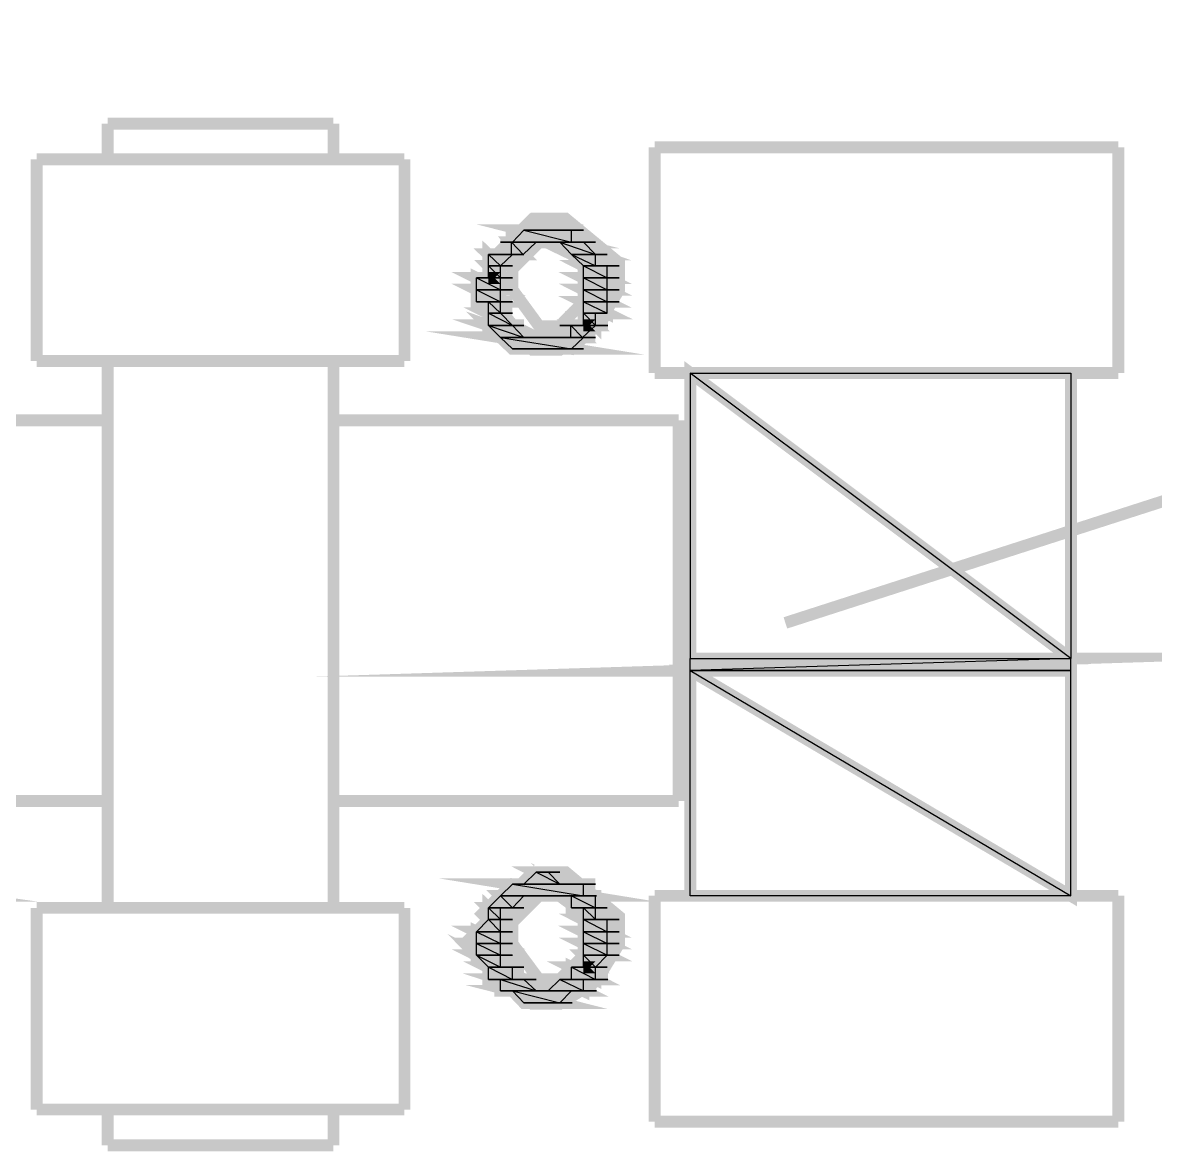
# Model space of a CAD drawing. Header units: metres. Extents: x -593 to 248, y 430 to 1024.
# Drawn here: x -9.492 to -5.454, y 678.644 to 682.669 of the extents above; entities that cross this region are included whole.
import ezdxf

# ---------------------------------------------------------------- set-up
doc = ezdxf.new("R2010")
doc.units = ezdxf.units.M
doc.header["$MEASUREMENT"] = 0
doc.layers.add('C00-00-00-BLACK', color=7, linetype='Continuous')
doc.layers.add('CFF-00-00', color=1, linetype='Continuous')

msp = doc.modelspace()

# ---------------------------------------------------------------- linework, layer by layer
at = {"layer": 'C00-00-00-BLACK', "const_width": 0.0423}
for points in [[(-8.3843, 682.3084), (-9.189, 682.3084)], [(-9.189, 682.3084), (-9.189, 682.1814)], [(-8.3843, 682.1814), (-8.3843, 682.3084)], [(-5.586, 682.2244), (-7.239, 682.2244)], [(-7.239, 682.2244), (-7.239, 681.4194)], [(-5.586, 681.4194), (-5.586, 682.2244)], [(-8.131, 682.1814), (-9.4426, 682.1814)], [(-9.4426, 682.1814), (-9.4426, 681.4624)], [(-8.131, 681.4624), (-8.131, 682.1814)], [(-9.4426, 681.4624), (-8.131, 681.4624)], [(-9.189, 681.4624), (-9.189, 679.5124)], [(-8.3843, 679.5124), (-8.3843, 681.4624)], [(-7.239, 681.4194), (-5.586, 681.4194)], [(-7.112, 679.5554), (-7.112, 681.4194)], [(-5.755, 679.5554), (-5.755, 681.4194)], [(-9.189, 681.2504), (-10.5877, 681.2504)], [(-7.154, 681.2504), (-8.3843, 681.2504)], [(-7.154, 679.8934), (-7.154, 681.2504)], [(-10.5877, 679.8934), (-9.189, 679.8934)], [(-8.3843, 679.8934), (-7.154, 679.8934)], [(-5.586, 679.5554), (-7.239, 679.5554)], [(-7.239, 679.5554), (-7.239, 678.7504)], [(-5.586, 678.7504), (-5.586, 679.5554)], [(-8.131, 679.5124), (-9.4426, 679.5124)], [(-9.4426, 679.5124), (-9.4426, 678.7934)], [(-8.131, 678.7934), (-8.131, 679.5124)], [(-9.4426, 678.7934), (-8.131, 678.7934)], [(-9.189, 678.6654), (-9.189, 678.7934)], [(-9.189, 678.7934), (-8.3843, 678.7934)], [(-8.3843, 678.7934), (-8.3843, 678.6654)], [(-7.239, 678.7504), (-5.586, 678.7504)], [(-8.3843, 678.6654), (-9.189, 678.6654)]]:
    msp.add_lwpolyline(points, dxfattribs=at)
for points in [[(-7.366, 681.7584), (-7.366, 681.8124), (-7.556, 681.9694), (-7.619, 681.9694), (-7.673, 681.9694), (-7.832, 681.8124), (-7.832, 681.7584), (-7.832, 681.6954), (-7.673, 681.5024), (-7.619, 681.5024), (-7.577, 681.5024), (-7.446, 681.5834), (-7.366, 681.7164), (-7.366, 681.7584)], [(-7.535, 681.9284), (-7.705, 681.9284), (-7.535, 681.8854), (-7.535, 681.9284)], [(-7.705, 681.9284), (-7.535, 681.8854), (-7.746, 681.8854), (-7.705, 681.9284)], [(-7.749, 681.8854), (-7.708, 681.8424), (-7.749, 681.8424), (-7.749, 681.8854)], [(-7.662, 681.9284), (-7.577, 681.9284), (-7.705, 681.9284), (-7.662, 681.9284)], [(-7.705, 681.9284), (-7.575, 681.9284), (-7.533, 681.9284), (-7.705, 681.9284)], [(-7.575, 681.9284), (-7.533, 681.9284), (-7.705, 681.9284), (-7.575, 681.9284)], [(-7.535, 681.9284), (-7.493, 681.9284), (-7.705, 681.9284), (-7.535, 681.9284)], [(-7.535, 681.9284), (-7.705, 681.9284), (-7.577, 681.9284), (-7.535, 681.9284)], [(-7.662, 681.9284), (-7.619, 681.9284), (-7.577, 681.9284), (-7.662, 681.9284)], [(-7.619, 681.9284), (-7.662, 681.9284), (-7.577, 681.9284), (-7.619, 681.9284)], [(-7.577, 681.8854), (-7.45, 681.8424), (-7.535, 681.8424), (-7.577, 681.8854)], [(-7.832, 681.8424), (-7.789, 681.8014), (-7.832, 681.8014), (-7.832, 681.8424)], [(-7.746, 681.8854), (-7.493, 681.8854), (-7.789, 681.8854), (-7.746, 681.8854)], [(-7.789, 681.8854), (-7.493, 681.8854), (-7.45, 681.8854), (-7.789, 681.8854)], [(-7.493, 681.8854), (-7.45, 681.8854), (-7.789, 681.8854), (-7.493, 681.8854)], [(-7.789, 681.8854), (-7.659, 681.8854), (-7.617, 681.8854), (-7.789, 681.8854)], [(-7.659, 681.8854), (-7.617, 681.8854), (-7.789, 681.8854), (-7.659, 681.8854)], [(-7.789, 681.8854), (-7.659, 681.8854), (-7.617, 681.8854), (-7.789, 681.8854)], [(-7.659, 681.8854), (-7.617, 681.8854), (-7.789, 681.8854), (-7.659, 681.8854)], [(-7.789, 681.8854), (-7.659, 681.8854), (-7.617, 681.8854), (-7.789, 681.8854)], [(-7.659, 681.8854), (-7.617, 681.8854), (-7.789, 681.8854), (-7.659, 681.8854)], [(-7.662, 681.8854), (-7.749, 681.8854), (-7.708, 681.8424), (-7.662, 681.8854)], [(-7.493, 681.8854), (-7.45, 681.8854), (-7.746, 681.8854), (-7.493, 681.8854)], [(-7.493, 681.8854), (-7.746, 681.8854), (-7.535, 681.8854), (-7.493, 681.8854)], [(-7.493, 681.8854), (-7.746, 681.8854), (-7.493, 681.8854)], [(-7.45, 681.7584), (-7.45, 681.7904), (-7.578, 681.8854), (-7.619, 681.8854), (-7.651, 681.8854), (-7.746, 681.7904), (-7.746, 681.7584), (-7.746, 681.7164), (-7.651, 681.5864), (-7.619, 681.5864), (-7.578, 681.5864), (-7.45, 681.7164), (-7.45, 681.7584)], [(-7.493, 681.8854), (-7.577, 681.8854), (-7.45, 681.8424), (-7.493, 681.8854)], [(-7.493, 681.8854), (-7.662, 681.8854), (-7.493, 681.8854)], [(-7.662, 681.8854), (-7.493, 681.8854), (-7.619, 681.8854), (-7.662, 681.8854)], [(-7.535, 681.8424), (-7.45, 681.8014), (-7.493, 681.8014), (-7.535, 681.8424)], [(-7.493, 681.8854), (-7.619, 681.8854), (-7.493, 681.8854)], [(-7.619, 681.8854), (-7.493, 681.8854), (-7.577, 681.8854), (-7.619, 681.8854)], [(-7.746, 681.8424), (-7.832, 681.8424), (-7.789, 681.8014), (-7.746, 681.8424)], [(-7.789, 681.8424), (-7.746, 681.8424), (-7.832, 681.8424), (-7.789, 681.8424)], [(-7.832, 681.8424), (-7.746, 681.8424), (-7.705, 681.8424), (-7.832, 681.8424)], [(-7.746, 681.8424), (-7.705, 681.8424), (-7.832, 681.8424), (-7.746, 681.8424)], [(-7.832, 681.8424), (-7.746, 681.8424), (-7.705, 681.8424), (-7.832, 681.8424)], [(-7.746, 681.8424), (-7.705, 681.8424), (-7.832, 681.8424), (-7.746, 681.8424)], [(-7.832, 681.8014), (-7.789, 681.7584), (-7.832, 681.7584), (-7.832, 681.8014)], [(-7.705, 681.8424), (-7.789, 681.8424), (-7.746, 681.8424), (-7.705, 681.8424)], [(-7.45, 681.8424), (-7.535, 681.8424), (-7.45, 681.8014), (-7.45, 681.8424)], [(-7.535, 681.8424), (-7.45, 681.8424), (-7.409, 681.8424), (-7.535, 681.8424)], [(-7.45, 681.8424), (-7.409, 681.8424), (-7.535, 681.8424), (-7.45, 681.8424)], [(-7.535, 681.8424), (-7.45, 681.8424), (-7.409, 681.8424), (-7.535, 681.8424)], [(-7.45, 681.8424), (-7.409, 681.8424), (-7.535, 681.8424), (-7.45, 681.8424)], [(-7.789, 681.8014), (-7.832, 681.8014), (-7.789, 681.7584), (-7.789, 681.8014)], [(-7.832, 681.8014), (-7.789, 681.8014), (-7.746, 681.8014), (-7.832, 681.8014)], [(-7.789, 681.8014), (-7.746, 681.8014), (-7.832, 681.8014), (-7.789, 681.8014)], [(-7.409, 681.8014), (-7.493, 681.8014), (-7.409, 681.7584), (-7.409, 681.8014)], [(-7.493, 681.8014), (-7.409, 681.7584), (-7.493, 681.7584), (-7.493, 681.8014)], [(-7.493, 681.8014), (-7.45, 681.8014), (-7.409, 681.8014), (-7.493, 681.8014)], [(-7.45, 681.8014), (-7.409, 681.8014), (-7.493, 681.8014), (-7.45, 681.8014)], [(-7.409, 681.8014), (-7.366, 681.8014), (-7.493, 681.8014), (-7.409, 681.8014)], [(-7.409, 681.8014), (-7.493, 681.8014), (-7.45, 681.8014), (-7.409, 681.8014)], [(-7.789, 681.7584), (-7.874, 681.7584), (-7.789, 681.7164), (-7.789, 681.7584)], [(-7.874, 681.7584), (-7.789, 681.7164), (-7.874, 681.7164), (-7.874, 681.7584)], [(-7.832, 681.7584), (-7.789, 681.7584), (-7.874, 681.7584), (-7.832, 681.7584)], [(-7.874, 681.7584), (-7.789, 681.7584), (-7.746, 681.7584), (-7.874, 681.7584)], [(-7.789, 681.7584), (-7.746, 681.7584), (-7.874, 681.7584), (-7.789, 681.7584)], [(-7.789, 681.7584), (-7.832, 681.7584), (-7.789, 681.7584)], [(-7.409, 681.7584), (-7.493, 681.7584), (-7.409, 681.7164), (-7.409, 681.7584)], [(-7.493, 681.7584), (-7.409, 681.7164), (-7.493, 681.7164), (-7.493, 681.7584)], [(-7.493, 681.7584), (-7.409, 681.7584), (-7.366, 681.7584), (-7.493, 681.7584)], [(-7.409, 681.7584), (-7.366, 681.7584), (-7.493, 681.7584), (-7.409, 681.7584)], [(-7.789, 681.7164), (-7.874, 681.7164), (-7.789, 681.6734), (-7.789, 681.7164)], [(-7.874, 681.7164), (-7.789, 681.6734), (-7.874, 681.6734), (-7.874, 681.7164)], [(-7.874, 681.7164), (-7.789, 681.7164), (-7.746, 681.7164), (-7.874, 681.7164)], [(-7.789, 681.7164), (-7.746, 681.7164), (-7.874, 681.7164), (-7.789, 681.7164)], [(-7.409, 681.7164), (-7.493, 681.7164), (-7.409, 681.6734), (-7.409, 681.7164)], [(-7.493, 681.7164), (-7.409, 681.6734), (-7.493, 681.6734), (-7.493, 681.7164)], [(-7.493, 681.7164), (-7.409, 681.7164), (-7.366, 681.7164), (-7.493, 681.7164)], [(-7.409, 681.7164), (-7.366, 681.7164), (-7.493, 681.7164), (-7.409, 681.7164)], [(-7.874, 681.6734), (-7.789, 681.6734), (-7.746, 681.6734), (-7.874, 681.6734)], [(-7.789, 681.6734), (-7.746, 681.6734), (-7.874, 681.6734), (-7.789, 681.6734)], [(-7.789, 681.6734), (-7.874, 681.6734), (-7.789, 681.6734)], [(-7.874, 681.6734), (-7.789, 681.6734), (-7.832, 681.6734), (-7.874, 681.6734)], [(-7.789, 681.6734), (-7.832, 681.6734), (-7.789, 681.6324), (-7.789, 681.6734)], [(-7.832, 681.6734), (-7.789, 681.6324), (-7.832, 681.6324), (-7.832, 681.6734)], [(-7.409, 681.6734), (-7.493, 681.6734), (-7.409, 681.6324), (-7.409, 681.6734)], [(-7.493, 681.6734), (-7.409, 681.6324), (-7.493, 681.6324), (-7.493, 681.6734)], [(-7.493, 681.6734), (-7.409, 681.6734), (-7.366, 681.6734), (-7.493, 681.6734)], [(-7.409, 681.6734), (-7.366, 681.6734), (-7.493, 681.6734), (-7.409, 681.6734)], [(-7.493, 681.6734), (-7.409, 681.6734), (-7.366, 681.6734), (-7.493, 681.6734)], [(-7.409, 681.6734), (-7.366, 681.6734), (-7.493, 681.6734), (-7.409, 681.6734)], [(-7.789, 681.6324), (-7.832, 681.6324), (-7.746, 681.5894), (-7.789, 681.6324)], [(-7.832, 681.6324), (-7.746, 681.5894), (-7.832, 681.5894), (-7.832, 681.6324)], [(-7.832, 681.6324), (-7.789, 681.6324), (-7.746, 681.6324), (-7.832, 681.6324)], [(-7.789, 681.6324), (-7.746, 681.6324), (-7.832, 681.6324), (-7.789, 681.6324)], [(-7.45, 681.6324), (-7.493, 681.6324), (-7.45, 681.5894), (-7.45, 681.6324)], [(-7.493, 681.6324), (-7.45, 681.5894), (-7.493, 681.5894), (-7.493, 681.6324)], [(-7.45, 681.6324), (-7.409, 681.6324), (-7.493, 681.6324), (-7.45, 681.6324)], [(-7.45, 681.6324), (-7.493, 681.6324), (-7.409, 681.6324), (-7.45, 681.6324)], [(-7.746, 681.5894), (-7.832, 681.5894), (-7.705, 681.5464), (-7.746, 681.5894)], [(-7.832, 681.5894), (-7.705, 681.5464), (-7.789, 681.5464), (-7.832, 681.5894)], [(-7.832, 681.5894), (-7.746, 681.5894), (-7.705, 681.5894), (-7.832, 681.5894)], [(-7.746, 681.5894), (-7.705, 681.5894), (-7.832, 681.5894), (-7.746, 681.5894)], [(-7.832, 681.5894), (-7.746, 681.5894), (-7.705, 681.5894), (-7.832, 681.5894)], [(-7.746, 681.5894), (-7.705, 681.5894), (-7.832, 681.5894), (-7.746, 681.5894)], [(-7.535, 681.5894), (-7.45, 681.5894), (-7.577, 681.5894), (-7.535, 681.5894)], [(-7.577, 681.5894), (-7.447, 681.5894), (-7.406, 681.5894), (-7.577, 681.5894)], [(-7.447, 681.5894), (-7.406, 681.5894), (-7.577, 681.5894), (-7.447, 681.5894)], [(-7.45, 681.5894), (-7.538, 681.5894), (-7.496, 681.5464), (-7.45, 681.5894)], [(-7.538, 681.5894), (-7.496, 681.5464), (-7.538, 681.5464), (-7.538, 681.5894)], [(-7.493, 681.5894), (-7.45, 681.5894), (-7.535, 681.5894), (-7.493, 681.5894)], [(-7.535, 681.5894), (-7.45, 681.5894), (-7.409, 681.5894), (-7.535, 681.5894)], [(-7.45, 681.5894), (-7.409, 681.5894), (-7.535, 681.5894), (-7.45, 681.5894)], [(-7.45, 681.5894), (-7.535, 681.5894), (-7.45, 681.5894)], [(-7.45, 681.5894), (-7.493, 681.5894), (-7.45, 681.5894)], [(-7.493, 681.5464), (-7.789, 681.5464), (-7.535, 681.5054), (-7.493, 681.5464)], [(-7.789, 681.5464), (-7.535, 681.5054), (-7.746, 681.5054), (-7.789, 681.5464)], [(-7.789, 681.5464), (-7.705, 681.5464), (-7.662, 681.5464), (-7.789, 681.5464)], [(-7.705, 681.5464), (-7.662, 681.5464), (-7.789, 681.5464), (-7.705, 681.5464)], [(-7.662, 681.5464), (-7.619, 681.5464), (-7.789, 681.5464), (-7.662, 681.5464)], [(-7.662, 681.5464), (-7.789, 681.5464), (-7.705, 681.5464), (-7.662, 681.5464)], [(-7.789, 681.5464), (-7.659, 681.5464), (-7.617, 681.5464), (-7.789, 681.5464)], [(-7.659, 681.5464), (-7.617, 681.5464), (-7.789, 681.5464), (-7.659, 681.5464)], [(-7.789, 681.5464), (-7.493, 681.5464), (-7.45, 681.5464), (-7.789, 681.5464)], [(-7.493, 681.5464), (-7.45, 681.5464), (-7.789, 681.5464), (-7.493, 681.5464)], [(-7.789, 681.5464), (-7.493, 681.5464), (-7.45, 681.5464), (-7.789, 681.5464)], [(-7.493, 681.5464), (-7.45, 681.5464), (-7.789, 681.5464), (-7.493, 681.5464)], [(-7.619, 681.5464), (-7.493, 681.5464), (-7.662, 681.5464), (-7.619, 681.5464)], [(-7.577, 681.5464), (-7.493, 681.5464), (-7.619, 681.5464), (-7.577, 681.5464)], [(-7.493, 681.5464), (-7.619, 681.5464), (-7.493, 681.5464)], [(-7.493, 681.5464), (-7.577, 681.5464), (-7.493, 681.5464)], [(-7.746, 681.5054), (-7.535, 681.5054), (-7.493, 681.5054), (-7.746, 681.5054)], [(-7.535, 681.5054), (-7.493, 681.5054), (-7.746, 681.5054), (-7.535, 681.5054)], [(-7.535, 681.5054), (-7.746, 681.5054), (-7.577, 681.5054), (-7.535, 681.5054)], [(-7.746, 681.5054), (-7.577, 681.5054), (-7.705, 681.5054), (-7.746, 681.5054)], [(-7.705, 681.5054), (-7.575, 681.5054), (-7.533, 681.5054), (-7.705, 681.5054)], [(-7.575, 681.5054), (-7.533, 681.5054), (-7.705, 681.5054), (-7.575, 681.5054)], [(-7.619, 681.5054), (-7.662, 681.5054), (-7.705, 681.5054), (-7.619, 681.5054)], [(-7.705, 681.5054), (-7.577, 681.5054), (-7.619, 681.5054), (-7.705, 681.5054)], [(-7.619, 681.5054), (-7.577, 681.5054), (-7.662, 681.5054), (-7.619, 681.5054)], [(-7.112, 681.4194), (-7.112, 680.4014), (-5.755, 680.4014), (-7.112, 681.4194)], [(-7.112, 681.4194), (-5.755, 681.4194), (-5.755, 680.4014), (-7.112, 681.4194)], [(-5.755, 680.4014), (-7.112, 680.3584), (-5.755, 680.3584), (-5.755, 680.4014)], [(-7.112, 680.4014), (-5.755, 680.4014), (-7.112, 680.3584), (-7.112, 680.4014)], [(-7.112, 680.3584), (-5.755, 679.5554), (-7.112, 679.5554), (-7.112, 680.3584)], [(-5.755, 680.3584), (-7.112, 680.3584), (-5.755, 679.5554), (-5.755, 680.3584)], [(-7.619, 679.6394), (-7.662, 679.6394), (-7.577, 679.5964), (-7.619, 679.6394)], [(-7.366, 679.4274), (-7.366, 679.4814), (-7.556, 679.6394), (-7.619, 679.6394), (-7.673, 679.6394), (-7.832, 679.4814), (-7.832, 679.4274), (-7.832, 679.3634), (-7.673, 679.1704), (-7.619, 679.1704), (-7.577, 679.1704), (-7.446, 679.2524), (-7.366, 679.3844), (-7.366, 679.4274)], [(-7.662, 679.6394), (-7.577, 679.5964), (-7.705, 679.5964), (-7.662, 679.6394)], [(-7.662, 679.6394), (-7.619, 679.6394), (-7.577, 679.6394), (-7.662, 679.6394)], [(-10.0381, 679.5964), (-9.7417, 679.5554), (-10.0381, 679.5554), (-10.0381, 679.5964)], [(-7.493, 679.5964), (-7.746, 679.5964), (-7.493, 679.5554), (-7.493, 679.5964)], [(-7.746, 679.5964), (-7.493, 679.5554), (-7.789, 679.5554), (-7.746, 679.5964)], [(-7.705, 679.5964), (-7.535, 679.5964), (-7.746, 679.5964), (-7.705, 679.5964)], [(-7.493, 679.5964), (-7.45, 679.5964), (-7.746, 679.5964), (-7.493, 679.5964)], [(-7.493, 679.5964), (-7.746, 679.5964), (-7.535, 679.5964), (-7.493, 679.5964)], [(-7.705, 679.5964), (-7.575, 679.5964), (-7.533, 679.5964), (-7.705, 679.5964)], [(-7.575, 679.5964), (-7.533, 679.5964), (-7.705, 679.5964), (-7.575, 679.5964)], [(-7.535, 679.5964), (-7.493, 679.5964), (-7.705, 679.5964), (-7.535, 679.5964)], [(-7.535, 679.5964), (-7.705, 679.5964), (-7.577, 679.5964), (-7.535, 679.5964)], [(-7.535, 679.5964), (-7.705, 679.5964), (-7.535, 679.5964)], [(-7.535, 679.5554), (-7.45, 679.5124), (-7.535, 679.5124), (-7.535, 679.5554)], [(-7.789, 679.5554), (-7.746, 679.5124), (-7.832, 679.5124), (-7.789, 679.5554)], [(-7.832, 679.5124), (-7.789, 679.4704), (-7.832, 679.4704), (-7.832, 679.5124)], [(-7.705, 679.5554), (-7.789, 679.5554), (-7.746, 679.5124), (-7.705, 679.5554)], [(-7.789, 679.5554), (-7.493, 679.5554), (-7.45, 679.5554), (-7.789, 679.5554)], [(-7.493, 679.5554), (-7.45, 679.5554), (-7.789, 679.5554), (-7.493, 679.5554)], [(-7.662, 679.5554), (-7.619, 679.5554), (-7.789, 679.5554), (-7.662, 679.5554)], [(-7.662, 679.5554), (-7.789, 679.5554), (-7.619, 679.5554), (-7.662, 679.5554)], [(-7.789, 679.5554), (-7.659, 679.5554), (-7.617, 679.5554), (-7.789, 679.5554)], [(-7.659, 679.5554), (-7.617, 679.5554), (-7.789, 679.5554), (-7.659, 679.5554)], [(-7.705, 679.5554), (-7.662, 679.5554), (-7.789, 679.5554), (-7.705, 679.5554)], [(-7.705, 679.5554), (-7.789, 679.5554), (-7.662, 679.5554), (-7.705, 679.5554)], [(-7.789, 679.5554), (-7.705, 679.5554), (-7.662, 679.5554), (-7.789, 679.5554)], [(-7.705, 679.5554), (-7.662, 679.5554), (-7.789, 679.5554), (-7.705, 679.5554)], [(-7.45, 679.4274), (-7.45, 679.4604), (-7.578, 679.5554), (-7.619, 679.5554), (-7.651, 679.5554), (-7.746, 679.4604), (-7.746, 679.4274), (-7.746, 679.3844), (-7.651, 679.2564), (-7.619, 679.2564), (-7.578, 679.2564), (-7.45, 679.3844), (-7.45, 679.4274)], [(-7.619, 679.5554), (-7.49, 679.5554), (-7.447, 679.5554), (-7.619, 679.5554)], [(-7.49, 679.5554), (-7.447, 679.5554), (-7.619, 679.5554), (-7.49, 679.5554)], [(-7.493, 679.5554), (-7.619, 679.5554), (-7.493, 679.5554)], [(-7.619, 679.5554), (-7.493, 679.5554), (-7.577, 679.5554), (-7.619, 679.5554)], [(-7.45, 679.5554), (-7.535, 679.5554), (-7.45, 679.5124), (-7.45, 679.5554)], [(-7.493, 679.5554), (-7.577, 679.5554), (-7.45, 679.5554), (-7.493, 679.5554)], [(-7.577, 679.5554), (-7.45, 679.5554), (-7.535, 679.5554), (-7.577, 679.5554)], [(-7.493, 679.5124), (-7.45, 679.4704), (-7.493, 679.4704), (-7.493, 679.5124)], [(-7.789, 679.5124), (-7.832, 679.5124), (-7.789, 679.4704), (-7.789, 679.5124)], [(-7.832, 679.5124), (-7.746, 679.5124), (-7.705, 679.5124), (-7.832, 679.5124)], [(-7.746, 679.5124), (-7.705, 679.5124), (-7.832, 679.5124), (-7.746, 679.5124)], [(-7.789, 679.5124), (-7.746, 679.5124), (-7.832, 679.5124), (-7.789, 679.5124)], [(-7.789, 679.5124), (-7.832, 679.5124), (-7.746, 679.5124), (-7.789, 679.5124)], [(-7.535, 679.5124), (-7.45, 679.5124), (-7.409, 679.5124), (-7.535, 679.5124)], [(-7.45, 679.5124), (-7.409, 679.5124), (-7.535, 679.5124), (-7.45, 679.5124)], [(-7.45, 679.5124), (-7.535, 679.5124), (-7.45, 679.5124)], [(-7.535, 679.5124), (-7.45, 679.5124), (-7.493, 679.5124), (-7.535, 679.5124)], [(-7.45, 679.5124), (-7.493, 679.5124), (-7.45, 679.4704), (-7.45, 679.5124)], [(-7.832, 679.4704), (-7.789, 679.4274), (-7.874, 679.4274), (-7.832, 679.4704)], [(-7.789, 679.4704), (-7.832, 679.4704), (-7.789, 679.4274), (-7.789, 679.4704)], [(-7.832, 679.4704), (-7.789, 679.4704), (-7.746, 679.4704), (-7.832, 679.4704)], [(-7.789, 679.4704), (-7.746, 679.4704), (-7.832, 679.4704), (-7.789, 679.4704)], [(-7.409, 679.4704), (-7.493, 679.4704), (-7.409, 679.4274), (-7.409, 679.4704)], [(-7.493, 679.4704), (-7.409, 679.4274), (-7.493, 679.4274), (-7.493, 679.4704)], [(-7.409, 679.4704), (-7.366, 679.4704), (-7.493, 679.4704), (-7.409, 679.4704)], [(-7.409, 679.4704), (-7.493, 679.4704), (-7.45, 679.4704), (-7.409, 679.4704)], [(-7.493, 679.4704), (-7.409, 679.4704), (-7.366, 679.4704), (-7.493, 679.4704)], [(-7.409, 679.4704), (-7.366, 679.4704), (-7.493, 679.4704), (-7.409, 679.4704)], [(-7.789, 679.4274), (-7.874, 679.4274), (-7.789, 679.3854), (-7.789, 679.4274)], [(-7.874, 679.4274), (-7.789, 679.3854), (-7.874, 679.3854), (-7.874, 679.4274)], [(-7.874, 679.4274), (-7.789, 679.4274), (-7.746, 679.4274), (-7.874, 679.4274)], [(-7.789, 679.4274), (-7.746, 679.4274), (-7.874, 679.4274), (-7.789, 679.4274)], [(-7.874, 679.4274), (-7.789, 679.4274), (-7.746, 679.4274), (-7.874, 679.4274)], [(-7.789, 679.4274), (-7.746, 679.4274), (-7.874, 679.4274), (-7.789, 679.4274)], [(-7.409, 679.4274), (-7.493, 679.4274), (-7.409, 679.3854), (-7.409, 679.4274)], [(-7.493, 679.4274), (-7.409, 679.3854), (-7.493, 679.3854), (-7.493, 679.4274)], [(-7.493, 679.4274), (-7.409, 679.4274), (-7.366, 679.4274), (-7.493, 679.4274)], [(-7.409, 679.4274), (-7.366, 679.4274), (-7.493, 679.4274), (-7.409, 679.4274)], [(-7.874, 679.3434), (-7.789, 679.3004), (-7.832, 679.3004), (-7.874, 679.3434)], [(-7.789, 679.3854), (-7.874, 679.3854), (-7.789, 679.3434), (-7.789, 679.3854)], [(-7.874, 679.3854), (-7.789, 679.3434), (-7.874, 679.3434), (-7.874, 679.3854)], [(-7.874, 679.3854), (-7.789, 679.3854), (-7.746, 679.3854), (-7.874, 679.3854)], [(-7.789, 679.3854), (-7.746, 679.3854), (-7.874, 679.3854), (-7.789, 679.3854)], [(-7.409, 679.3854), (-7.493, 679.3854), (-7.409, 679.3434), (-7.409, 679.3854)], [(-7.493, 679.3854), (-7.409, 679.3434), (-7.493, 679.3434), (-7.493, 679.3854)], [(-7.493, 679.3854), (-7.409, 679.3854), (-7.366, 679.3854), (-7.493, 679.3854)], [(-7.409, 679.3854), (-7.366, 679.3854), (-7.493, 679.3854), (-7.409, 679.3854)], [(-7.493, 679.3854), (-7.409, 679.3854), (-7.366, 679.3854), (-7.493, 679.3854)], [(-7.409, 679.3854), (-7.366, 679.3854), (-7.493, 679.3854), (-7.409, 679.3854)], [(-7.493, 679.3434), (-7.45, 679.3004), (-7.493, 679.3004), (-7.493, 679.3434)], [(-7.789, 679.3434), (-7.874, 679.3434), (-7.789, 679.3004), (-7.789, 679.3434)], [(-7.874, 679.3434), (-7.789, 679.3434), (-7.746, 679.3434), (-7.874, 679.3434)], [(-7.789, 679.3434), (-7.746, 679.3434), (-7.874, 679.3434), (-7.789, 679.3434)], [(-7.409, 679.3434), (-7.493, 679.3434), (-7.45, 679.3004), (-7.409, 679.3434)], [(-7.493, 679.3434), (-7.409, 679.3434), (-7.366, 679.3434), (-7.493, 679.3434)], [(-7.409, 679.3434), (-7.366, 679.3434), (-7.493, 679.3434), (-7.409, 679.3434)], [(-7.746, 679.3004), (-7.832, 679.3004), (-7.746, 679.2574), (-7.746, 679.3004)], [(-7.832, 679.3004), (-7.746, 679.2574), (-7.832, 679.2574), (-7.832, 679.3004)], [(-7.832, 679.3004), (-7.789, 679.3004), (-7.746, 679.3004), (-7.832, 679.3004)], [(-7.789, 679.3004), (-7.746, 679.3004), (-7.832, 679.3004), (-7.789, 679.3004)], [(-7.746, 679.3004), (-7.705, 679.3004), (-7.832, 679.3004), (-7.746, 679.3004)], [(-7.746, 679.3004), (-7.832, 679.3004), (-7.789, 679.3004), (-7.746, 679.3004)], [(-7.832, 679.3004), (-7.746, 679.3004), (-7.705, 679.3004), (-7.832, 679.3004)], [(-7.746, 679.3004), (-7.705, 679.3004), (-7.832, 679.3004), (-7.746, 679.3004)], [(-7.45, 679.3004), (-7.535, 679.3004), (-7.45, 679.2574), (-7.45, 679.3004)], [(-7.535, 679.3004), (-7.45, 679.2574), (-7.535, 679.2574), (-7.535, 679.3004)], [(-7.493, 679.3004), (-7.45, 679.3004), (-7.535, 679.3004), (-7.493, 679.3004)], [(-7.535, 679.3004), (-7.45, 679.3004), (-7.409, 679.3004), (-7.535, 679.3004)], [(-7.45, 679.3004), (-7.409, 679.3004), (-7.535, 679.3004), (-7.45, 679.3004)], [(-7.45, 679.3004), (-7.493, 679.3004), (-7.45, 679.3004)], [(-7.705, 679.2574), (-7.789, 679.2574), (-7.662, 679.2164), (-7.705, 679.2574)], [(-7.746, 679.2574), (-7.832, 679.2574), (-7.705, 679.2574), (-7.746, 679.2574)], [(-7.832, 679.2574), (-7.705, 679.2574), (-7.789, 679.2574), (-7.832, 679.2574)], [(-7.789, 679.2574), (-7.662, 679.2164), (-7.789, 679.2164), (-7.789, 679.2574)], [(-7.789, 679.2574), (-7.705, 679.2574), (-7.662, 679.2574), (-7.789, 679.2574)], [(-7.705, 679.2574), (-7.662, 679.2574), (-7.789, 679.2574), (-7.705, 679.2574)], [(-7.789, 679.2574), (-7.705, 679.2574), (-7.662, 679.2574), (-7.789, 679.2574)], [(-7.705, 679.2574), (-7.662, 679.2574), (-7.789, 679.2574), (-7.705, 679.2574)], [(-7.577, 679.2574), (-7.493, 679.2164), (-7.619, 679.2164), (-7.577, 679.2574)], [(-7.493, 679.2574), (-7.577, 679.2574), (-7.493, 679.2164), (-7.493, 679.2574)], [(-7.535, 679.2574), (-7.45, 679.2574), (-7.577, 679.2574), (-7.535, 679.2574)], [(-7.577, 679.2574), (-7.447, 679.2574), (-7.406, 679.2574), (-7.577, 679.2574)], [(-7.447, 679.2574), (-7.406, 679.2574), (-7.577, 679.2574), (-7.447, 679.2574)], [(-7.493, 679.2574), (-7.45, 679.2574), (-7.577, 679.2574), (-7.493, 679.2574)], [(-7.493, 679.2574), (-7.577, 679.2574), (-7.45, 679.2574), (-7.493, 679.2574)], [(-7.45, 679.2574), (-7.535, 679.2574), (-7.45, 679.2574)], [(-7.535, 679.2164), (-7.746, 679.2164), (-7.577, 679.1734), (-7.535, 679.2164)], [(-7.746, 679.2164), (-7.577, 679.1734), (-7.705, 679.1734), (-7.746, 679.2164)], [(-7.619, 679.2164), (-7.577, 679.2164), (-7.789, 679.2164), (-7.619, 679.2164)], [(-7.619, 679.2164), (-7.789, 679.2164), (-7.662, 679.2164), (-7.619, 679.2164)], [(-7.789, 679.2164), (-7.493, 679.2164), (-7.45, 679.2164), (-7.789, 679.2164)], [(-7.493, 679.2164), (-7.45, 679.2164), (-7.789, 679.2164), (-7.493, 679.2164)], [(-7.789, 679.2164), (-7.493, 679.2164), (-7.45, 679.2164), (-7.789, 679.2164)], [(-7.493, 679.2164), (-7.45, 679.2164), (-7.789, 679.2164), (-7.493, 679.2164)], [(-7.493, 679.2164), (-7.789, 679.2164), (-7.535, 679.2164), (-7.493, 679.2164)], [(-7.789, 679.2164), (-7.535, 679.2164), (-7.746, 679.2164), (-7.789, 679.2164)], [(-7.746, 679.2164), (-7.535, 679.2164), (-7.493, 679.2164), (-7.746, 679.2164)], [(-7.535, 679.2164), (-7.493, 679.2164), (-7.746, 679.2164), (-7.535, 679.2164)], [(-7.619, 679.2164), (-7.49, 679.2164), (-7.447, 679.2164), (-7.619, 679.2164)], [(-7.49, 679.2164), (-7.447, 679.2164), (-7.619, 679.2164), (-7.49, 679.2164)], [(-7.705, 679.1734), (-7.575, 679.1734), (-7.533, 679.1734), (-7.705, 679.1734)], [(-7.575, 679.1734), (-7.533, 679.1734), (-7.705, 679.1734), (-7.575, 679.1734)], [(-7.619, 679.1734), (-7.662, 679.1734), (-7.705, 679.1734), (-7.619, 679.1734)], [(-7.705, 679.1734), (-7.577, 679.1734), (-7.619, 679.1734), (-7.705, 679.1734)], [(-7.619, 679.1734), (-7.577, 679.1734), (-7.662, 679.1734), (-7.619, 679.1734)]]:
    msp.add_lwpolyline(points, close=True, dxfattribs=at)
at = {"layer": 'C00-00-00-BLACK'}
for points in [[(-7.705, 681.9284), (-7.535, 681.8854), (-7.746, 681.8854), (-7.705, 681.9284)], [(-7.662, 681.9284), (-7.577, 681.9284), (-7.705, 681.9284), (-7.662, 681.9284)], [(-7.705, 681.9284), (-7.575, 681.9284), (-7.533, 681.9284), (-7.705, 681.9284)], [(-7.575, 681.9284), (-7.533, 681.9284), (-7.705, 681.9284), (-7.575, 681.9284)], [(-7.535, 681.9284), (-7.493, 681.9284), (-7.705, 681.9284), (-7.535, 681.9284)], [(-7.535, 681.9284), (-7.705, 681.9284), (-7.577, 681.9284), (-7.535, 681.9284)], [(-7.535, 681.9284), (-7.705, 681.9284), (-7.535, 681.8854), (-7.535, 681.9284)], [(-7.662, 681.9284), (-7.619, 681.9284), (-7.577, 681.9284), (-7.662, 681.9284)], [(-7.619, 681.9284), (-7.662, 681.9284), (-7.577, 681.9284), (-7.619, 681.9284)], [(-7.746, 681.8854), (-7.493, 681.8854), (-7.789, 681.8854), (-7.746, 681.8854)], [(-7.789, 681.8854), (-7.493, 681.8854), (-7.45, 681.8854), (-7.789, 681.8854)], [(-7.493, 681.8854), (-7.45, 681.8854), (-7.789, 681.8854), (-7.493, 681.8854)], [(-7.789, 681.8854), (-7.659, 681.8854), (-7.617, 681.8854), (-7.789, 681.8854)], [(-7.659, 681.8854), (-7.617, 681.8854), (-7.789, 681.8854), (-7.659, 681.8854)], [(-7.789, 681.8854), (-7.659, 681.8854), (-7.617, 681.8854), (-7.789, 681.8854)], [(-7.659, 681.8854), (-7.617, 681.8854), (-7.789, 681.8854), (-7.659, 681.8854)], [(-7.789, 681.8854), (-7.659, 681.8854), (-7.617, 681.8854), (-7.789, 681.8854)], [(-7.659, 681.8854), (-7.617, 681.8854), (-7.789, 681.8854), (-7.659, 681.8854)], [(-7.662, 681.8854), (-7.749, 681.8854), (-7.708, 681.8424), (-7.662, 681.8854)], [(-7.749, 681.8854), (-7.708, 681.8424), (-7.749, 681.8424), (-7.749, 681.8854)], [(-7.493, 681.8854), (-7.45, 681.8854), (-7.746, 681.8854), (-7.493, 681.8854)], [(-7.493, 681.8854), (-7.746, 681.8854), (-7.535, 681.8854), (-7.493, 681.8854)], [(-7.493, 681.8854), (-7.746, 681.8854), (-7.493, 681.8854)], [(-7.493, 681.8854), (-7.662, 681.8854), (-7.493, 681.8854)], [(-7.662, 681.8854), (-7.493, 681.8854), (-7.619, 681.8854), (-7.662, 681.8854)], [(-7.493, 681.8854), (-7.619, 681.8854), (-7.493, 681.8854)], [(-7.619, 681.8854), (-7.493, 681.8854), (-7.577, 681.8854), (-7.619, 681.8854)], [(-7.493, 681.8854), (-7.577, 681.8854), (-7.45, 681.8424), (-7.493, 681.8854)], [(-7.577, 681.8854), (-7.45, 681.8424), (-7.535, 681.8424), (-7.577, 681.8854)], [(-7.789, 681.8424), (-7.746, 681.8424), (-7.832, 681.8424), (-7.789, 681.8424)], [(-7.832, 681.8424), (-7.746, 681.8424), (-7.705, 681.8424), (-7.832, 681.8424)], [(-7.746, 681.8424), (-7.705, 681.8424), (-7.832, 681.8424), (-7.746, 681.8424)], [(-7.832, 681.8424), (-7.746, 681.8424), (-7.705, 681.8424), (-7.832, 681.8424)], [(-7.746, 681.8424), (-7.705, 681.8424), (-7.832, 681.8424), (-7.746, 681.8424)], [(-7.746, 681.8424), (-7.832, 681.8424), (-7.789, 681.8014), (-7.746, 681.8424)], [(-7.832, 681.8424), (-7.789, 681.8014), (-7.832, 681.8014), (-7.832, 681.8424)], [(-7.705, 681.8424), (-7.789, 681.8424), (-7.746, 681.8424), (-7.705, 681.8424)], [(-7.535, 681.8424), (-7.45, 681.8424), (-7.409, 681.8424), (-7.535, 681.8424)], [(-7.45, 681.8424), (-7.409, 681.8424), (-7.535, 681.8424), (-7.45, 681.8424)], [(-7.535, 681.8424), (-7.45, 681.8424), (-7.409, 681.8424), (-7.535, 681.8424)], [(-7.45, 681.8424), (-7.409, 681.8424), (-7.535, 681.8424), (-7.45, 681.8424)], [(-7.45, 681.8424), (-7.535, 681.8424), (-7.45, 681.8014), (-7.45, 681.8424)], [(-7.535, 681.8424), (-7.45, 681.8014), (-7.493, 681.8014), (-7.535, 681.8424)], [(-7.832, 681.8014), (-7.789, 681.8014), (-7.746, 681.8014), (-7.832, 681.8014)], [(-7.789, 681.8014), (-7.746, 681.8014), (-7.832, 681.8014), (-7.789, 681.8014)], [(-7.789, 681.8014), (-7.832, 681.8014), (-7.789, 681.7584), (-7.789, 681.8014)], [(-7.832, 681.8014), (-7.789, 681.7584), (-7.832, 681.7584), (-7.832, 681.8014)], [(-7.493, 681.8014), (-7.45, 681.8014), (-7.409, 681.8014), (-7.493, 681.8014)], [(-7.45, 681.8014), (-7.409, 681.8014), (-7.493, 681.8014), (-7.45, 681.8014)], [(-7.409, 681.8014), (-7.366, 681.8014), (-7.493, 681.8014), (-7.409, 681.8014)], [(-7.409, 681.8014), (-7.493, 681.8014), (-7.45, 681.8014), (-7.409, 681.8014)], [(-7.409, 681.8014), (-7.493, 681.8014), (-7.409, 681.7584), (-7.409, 681.8014)], [(-7.493, 681.8014), (-7.409, 681.7584), (-7.493, 681.7584), (-7.493, 681.8014)], [(-7.832, 681.7584), (-7.789, 681.7584), (-7.874, 681.7584), (-7.832, 681.7584)], [(-7.874, 681.7584), (-7.789, 681.7584), (-7.746, 681.7584), (-7.874, 681.7584)], [(-7.789, 681.7584), (-7.746, 681.7584), (-7.874, 681.7584), (-7.789, 681.7584)], [(-7.789, 681.7584), (-7.874, 681.7584), (-7.789, 681.7164), (-7.789, 681.7584)], [(-7.874, 681.7584), (-7.789, 681.7164), (-7.874, 681.7164), (-7.874, 681.7584)], [(-7.789, 681.7584), (-7.832, 681.7584), (-7.789, 681.7584)], [(-7.493, 681.7584), (-7.409, 681.7584), (-7.366, 681.7584), (-7.493, 681.7584)], [(-7.409, 681.7584), (-7.366, 681.7584), (-7.493, 681.7584), (-7.409, 681.7584)], [(-7.409, 681.7584), (-7.493, 681.7584), (-7.409, 681.7164), (-7.409, 681.7584)], [(-7.493, 681.7584), (-7.409, 681.7164), (-7.493, 681.7164), (-7.493, 681.7584)], [(-7.874, 681.7164), (-7.789, 681.7164), (-7.746, 681.7164), (-7.874, 681.7164)], [(-7.789, 681.7164), (-7.746, 681.7164), (-7.874, 681.7164), (-7.789, 681.7164)], [(-7.789, 681.7164), (-7.874, 681.7164), (-7.789, 681.6734), (-7.789, 681.7164)], [(-7.874, 681.7164), (-7.789, 681.6734), (-7.874, 681.6734), (-7.874, 681.7164)], [(-7.493, 681.7164), (-7.409, 681.7164), (-7.366, 681.7164), (-7.493, 681.7164)], [(-7.409, 681.7164), (-7.366, 681.7164), (-7.493, 681.7164), (-7.409, 681.7164)], [(-7.409, 681.7164), (-7.493, 681.7164), (-7.409, 681.6734), (-7.409, 681.7164)], [(-7.493, 681.7164), (-7.409, 681.6734), (-7.493, 681.6734), (-7.493, 681.7164)], [(-7.874, 681.6734), (-7.789, 681.6734), (-7.746, 681.6734), (-7.874, 681.6734)], [(-7.789, 681.6734), (-7.746, 681.6734), (-7.874, 681.6734), (-7.789, 681.6734)], [(-7.789, 681.6734), (-7.874, 681.6734), (-7.789, 681.6734)], [(-7.874, 681.6734), (-7.789, 681.6734), (-7.832, 681.6734), (-7.874, 681.6734)], [(-7.789, 681.6734), (-7.832, 681.6734), (-7.789, 681.6324), (-7.789, 681.6734)], [(-7.832, 681.6734), (-7.789, 681.6324), (-7.832, 681.6324), (-7.832, 681.6734)], [(-7.493, 681.6734), (-7.409, 681.6734), (-7.366, 681.6734), (-7.493, 681.6734)], [(-7.409, 681.6734), (-7.366, 681.6734), (-7.493, 681.6734), (-7.409, 681.6734)], [(-7.493, 681.6734), (-7.409, 681.6734), (-7.366, 681.6734), (-7.493, 681.6734)], [(-7.409, 681.6734), (-7.366, 681.6734), (-7.493, 681.6734), (-7.409, 681.6734)], [(-7.409, 681.6734), (-7.493, 681.6734), (-7.409, 681.6324), (-7.409, 681.6734)], [(-7.493, 681.6734), (-7.409, 681.6324), (-7.493, 681.6324), (-7.493, 681.6734)], [(-7.832, 681.6324), (-7.789, 681.6324), (-7.746, 681.6324), (-7.832, 681.6324)], [(-7.789, 681.6324), (-7.746, 681.6324), (-7.832, 681.6324), (-7.789, 681.6324)], [(-7.789, 681.6324), (-7.832, 681.6324), (-7.746, 681.5894), (-7.789, 681.6324)], [(-7.832, 681.6324), (-7.746, 681.5894), (-7.832, 681.5894), (-7.832, 681.6324)], [(-7.45, 681.6324), (-7.409, 681.6324), (-7.493, 681.6324), (-7.45, 681.6324)], [(-7.45, 681.6324), (-7.493, 681.6324), (-7.409, 681.6324), (-7.45, 681.6324)], [(-7.45, 681.6324), (-7.493, 681.6324), (-7.45, 681.5894), (-7.45, 681.6324)], [(-7.493, 681.6324), (-7.45, 681.5894), (-7.493, 681.5894), (-7.493, 681.6324)], [(-7.832, 681.5894), (-7.746, 681.5894), (-7.705, 681.5894), (-7.832, 681.5894)], [(-7.746, 681.5894), (-7.705, 681.5894), (-7.832, 681.5894), (-7.746, 681.5894)], [(-7.832, 681.5894), (-7.746, 681.5894), (-7.705, 681.5894), (-7.832, 681.5894)], [(-7.746, 681.5894), (-7.705, 681.5894), (-7.832, 681.5894), (-7.746, 681.5894)], [(-7.746, 681.5894), (-7.832, 681.5894), (-7.705, 681.5464), (-7.746, 681.5894)], [(-7.832, 681.5894), (-7.705, 681.5464), (-7.789, 681.5464), (-7.832, 681.5894)], [(-7.535, 681.5894), (-7.45, 681.5894), (-7.577, 681.5894), (-7.535, 681.5894)], [(-7.577, 681.5894), (-7.447, 681.5894), (-7.406, 681.5894), (-7.577, 681.5894)], [(-7.447, 681.5894), (-7.406, 681.5894), (-7.577, 681.5894), (-7.447, 681.5894)], [(-7.45, 681.5894), (-7.538, 681.5894), (-7.496, 681.5464), (-7.45, 681.5894)], [(-7.538, 681.5894), (-7.496, 681.5464), (-7.538, 681.5464), (-7.538, 681.5894)], [(-7.493, 681.5894), (-7.45, 681.5894), (-7.535, 681.5894), (-7.493, 681.5894)], [(-7.535, 681.5894), (-7.45, 681.5894), (-7.409, 681.5894), (-7.535, 681.5894)], [(-7.45, 681.5894), (-7.409, 681.5894), (-7.535, 681.5894), (-7.45, 681.5894)], [(-7.45, 681.5894), (-7.535, 681.5894), (-7.45, 681.5894)], [(-7.45, 681.5894), (-7.493, 681.5894), (-7.45, 681.5894)], [(-7.789, 681.5464), (-7.705, 681.5464), (-7.662, 681.5464), (-7.789, 681.5464)], [(-7.705, 681.5464), (-7.662, 681.5464), (-7.789, 681.5464), (-7.705, 681.5464)], [(-7.662, 681.5464), (-7.619, 681.5464), (-7.789, 681.5464), (-7.662, 681.5464)], [(-7.662, 681.5464), (-7.789, 681.5464), (-7.705, 681.5464), (-7.662, 681.5464)], [(-7.789, 681.5464), (-7.659, 681.5464), (-7.617, 681.5464), (-7.789, 681.5464)], [(-7.659, 681.5464), (-7.617, 681.5464), (-7.789, 681.5464), (-7.659, 681.5464)], [(-7.789, 681.5464), (-7.493, 681.5464), (-7.45, 681.5464), (-7.789, 681.5464)], [(-7.493, 681.5464), (-7.45, 681.5464), (-7.789, 681.5464), (-7.493, 681.5464)], [(-7.789, 681.5464), (-7.493, 681.5464), (-7.45, 681.5464), (-7.789, 681.5464)], [(-7.493, 681.5464), (-7.45, 681.5464), (-7.789, 681.5464), (-7.493, 681.5464)], [(-7.493, 681.5464), (-7.789, 681.5464), (-7.535, 681.5054), (-7.493, 681.5464)], [(-7.789, 681.5464), (-7.535, 681.5054), (-7.746, 681.5054), (-7.789, 681.5464)], [(-7.619, 681.5464), (-7.493, 681.5464), (-7.662, 681.5464), (-7.619, 681.5464)], [(-7.577, 681.5464), (-7.493, 681.5464), (-7.619, 681.5464), (-7.577, 681.5464)], [(-7.493, 681.5464), (-7.619, 681.5464), (-7.493, 681.5464)], [(-7.493, 681.5464), (-7.577, 681.5464), (-7.493, 681.5464)], [(-7.746, 681.5054), (-7.535, 681.5054), (-7.493, 681.5054), (-7.746, 681.5054)], [(-7.535, 681.5054), (-7.493, 681.5054), (-7.746, 681.5054), (-7.535, 681.5054)], [(-7.535, 681.5054), (-7.746, 681.5054), (-7.577, 681.5054), (-7.535, 681.5054)], [(-7.746, 681.5054), (-7.577, 681.5054), (-7.705, 681.5054), (-7.746, 681.5054)], [(-7.705, 681.5054), (-7.575, 681.5054), (-7.533, 681.5054), (-7.705, 681.5054)], [(-7.575, 681.5054), (-7.533, 681.5054), (-7.705, 681.5054), (-7.575, 681.5054)], [(-7.619, 681.5054), (-7.662, 681.5054), (-7.705, 681.5054), (-7.619, 681.5054)], [(-7.705, 681.5054), (-7.577, 681.5054), (-7.619, 681.5054), (-7.705, 681.5054)], [(-7.619, 681.5054), (-7.577, 681.5054), (-7.662, 681.5054), (-7.619, 681.5054)], [(-7.112, 681.4194), (-7.112, 680.4014), (-5.755, 680.4014), (-7.112, 681.4194)], [(-7.112, 681.4194), (-5.755, 681.4194), (-5.755, 680.4014), (-7.112, 681.4194)], [(-7.112, 680.4014), (-5.755, 680.4014), (-7.112, 680.3584), (-7.112, 680.4014)], [(-5.755, 680.4014), (-7.112, 680.3584), (-5.755, 680.3584), (-5.755, 680.4014)], [(-5.755, 680.3584), (-7.112, 680.3584), (-5.755, 679.5554), (-5.755, 680.3584)], [(-7.112, 680.3584), (-5.755, 679.5554), (-7.112, 679.5554), (-7.112, 680.3584)], [(-7.662, 679.6394), (-7.577, 679.5964), (-7.705, 679.5964), (-7.662, 679.6394)], [(-7.662, 679.6394), (-7.619, 679.6394), (-7.577, 679.6394), (-7.662, 679.6394)], [(-7.619, 679.6394), (-7.662, 679.6394), (-7.577, 679.5964), (-7.619, 679.6394)], [(-7.746, 679.5964), (-7.493, 679.5554), (-7.789, 679.5554), (-7.746, 679.5964)], [(-7.705, 679.5964), (-7.535, 679.5964), (-7.746, 679.5964), (-7.705, 679.5964)], [(-7.493, 679.5964), (-7.45, 679.5964), (-7.746, 679.5964), (-7.493, 679.5964)], [(-7.493, 679.5964), (-7.746, 679.5964), (-7.535, 679.5964), (-7.493, 679.5964)], [(-7.493, 679.5964), (-7.746, 679.5964), (-7.493, 679.5554), (-7.493, 679.5964)], [(-7.705, 679.5964), (-7.575, 679.5964), (-7.533, 679.5964), (-7.705, 679.5964)], [(-7.575, 679.5964), (-7.533, 679.5964), (-7.705, 679.5964), (-7.575, 679.5964)], [(-7.535, 679.5964), (-7.493, 679.5964), (-7.705, 679.5964), (-7.535, 679.5964)], [(-7.535, 679.5964), (-7.705, 679.5964), (-7.577, 679.5964), (-7.535, 679.5964)], [(-7.535, 679.5964), (-7.705, 679.5964), (-7.535, 679.5964)], [(-7.789, 679.5554), (-7.746, 679.5124), (-7.832, 679.5124), (-7.789, 679.5554)], [(-7.789, 679.5554), (-7.493, 679.5554), (-7.45, 679.5554), (-7.789, 679.5554)], [(-7.493, 679.5554), (-7.45, 679.5554), (-7.789, 679.5554), (-7.493, 679.5554)], [(-7.662, 679.5554), (-7.619, 679.5554), (-7.789, 679.5554), (-7.662, 679.5554)], [(-7.662, 679.5554), (-7.789, 679.5554), (-7.619, 679.5554), (-7.662, 679.5554)], [(-7.789, 679.5554), (-7.659, 679.5554), (-7.617, 679.5554), (-7.789, 679.5554)], [(-7.659, 679.5554), (-7.617, 679.5554), (-7.789, 679.5554), (-7.659, 679.5554)], [(-7.705, 679.5554), (-7.662, 679.5554), (-7.789, 679.5554), (-7.705, 679.5554)], [(-7.705, 679.5554), (-7.789, 679.5554), (-7.662, 679.5554), (-7.705, 679.5554)], [(-7.789, 679.5554), (-7.705, 679.5554), (-7.662, 679.5554), (-7.789, 679.5554)], [(-7.705, 679.5554), (-7.662, 679.5554), (-7.789, 679.5554), (-7.705, 679.5554)], [(-7.705, 679.5554), (-7.789, 679.5554), (-7.746, 679.5124), (-7.705, 679.5554)], [(-7.619, 679.5554), (-7.49, 679.5554), (-7.447, 679.5554), (-7.619, 679.5554)], [(-7.49, 679.5554), (-7.447, 679.5554), (-7.619, 679.5554), (-7.49, 679.5554)], [(-7.493, 679.5554), (-7.619, 679.5554), (-7.493, 679.5554)], [(-7.619, 679.5554), (-7.493, 679.5554), (-7.577, 679.5554), (-7.619, 679.5554)], [(-7.493, 679.5554), (-7.577, 679.5554), (-7.45, 679.5554), (-7.493, 679.5554)], [(-7.577, 679.5554), (-7.45, 679.5554), (-7.535, 679.5554), (-7.577, 679.5554)], [(-7.45, 679.5554), (-7.535, 679.5554), (-7.45, 679.5124), (-7.45, 679.5554)], [(-7.535, 679.5554), (-7.45, 679.5124), (-7.535, 679.5124), (-7.535, 679.5554)], [(-7.832, 679.5124), (-7.746, 679.5124), (-7.705, 679.5124), (-7.832, 679.5124)], [(-7.746, 679.5124), (-7.705, 679.5124), (-7.832, 679.5124), (-7.746, 679.5124)], [(-7.789, 679.5124), (-7.746, 679.5124), (-7.832, 679.5124), (-7.789, 679.5124)], [(-7.789, 679.5124), (-7.832, 679.5124), (-7.746, 679.5124), (-7.789, 679.5124)], [(-7.789, 679.5124), (-7.832, 679.5124), (-7.789, 679.4704), (-7.789, 679.5124)], [(-7.832, 679.5124), (-7.789, 679.4704), (-7.832, 679.4704), (-7.832, 679.5124)], [(-7.535, 679.5124), (-7.45, 679.5124), (-7.409, 679.5124), (-7.535, 679.5124)], [(-7.45, 679.5124), (-7.409, 679.5124), (-7.535, 679.5124), (-7.45, 679.5124)], [(-7.45, 679.5124), (-7.535, 679.5124), (-7.45, 679.5124)], [(-7.535, 679.5124), (-7.45, 679.5124), (-7.493, 679.5124), (-7.535, 679.5124)], [(-7.45, 679.5124), (-7.493, 679.5124), (-7.45, 679.4704), (-7.45, 679.5124)], [(-7.493, 679.5124), (-7.45, 679.4704), (-7.493, 679.4704), (-7.493, 679.5124)], [(-7.832, 679.4704), (-7.789, 679.4274), (-7.874, 679.4274), (-7.832, 679.4704)], [(-7.832, 679.4704), (-7.789, 679.4704), (-7.746, 679.4704), (-7.832, 679.4704)], [(-7.789, 679.4704), (-7.746, 679.4704), (-7.832, 679.4704), (-7.789, 679.4704)], [(-7.789, 679.4704), (-7.832, 679.4704), (-7.789, 679.4274), (-7.789, 679.4704)], [(-7.409, 679.4704), (-7.366, 679.4704), (-7.493, 679.4704), (-7.409, 679.4704)], [(-7.409, 679.4704), (-7.493, 679.4704), (-7.45, 679.4704), (-7.409, 679.4704)], [(-7.493, 679.4704), (-7.409, 679.4704), (-7.366, 679.4704), (-7.493, 679.4704)], [(-7.409, 679.4704), (-7.366, 679.4704), (-7.493, 679.4704), (-7.409, 679.4704)], [(-7.409, 679.4704), (-7.493, 679.4704), (-7.409, 679.4274), (-7.409, 679.4704)], [(-7.493, 679.4704), (-7.409, 679.4274), (-7.493, 679.4274), (-7.493, 679.4704)], [(-7.874, 679.4274), (-7.789, 679.4274), (-7.746, 679.4274), (-7.874, 679.4274)], [(-7.789, 679.4274), (-7.746, 679.4274), (-7.874, 679.4274), (-7.789, 679.4274)], [(-7.874, 679.4274), (-7.789, 679.4274), (-7.746, 679.4274), (-7.874, 679.4274)], [(-7.789, 679.4274), (-7.746, 679.4274), (-7.874, 679.4274), (-7.789, 679.4274)], [(-7.789, 679.4274), (-7.874, 679.4274), (-7.789, 679.3854), (-7.789, 679.4274)], [(-7.874, 679.4274), (-7.789, 679.3854), (-7.874, 679.3854), (-7.874, 679.4274)], [(-7.493, 679.4274), (-7.409, 679.4274), (-7.366, 679.4274), (-7.493, 679.4274)], [(-7.409, 679.4274), (-7.366, 679.4274), (-7.493, 679.4274), (-7.409, 679.4274)], [(-7.409, 679.4274), (-7.493, 679.4274), (-7.409, 679.3854), (-7.409, 679.4274)], [(-7.493, 679.4274), (-7.409, 679.3854), (-7.493, 679.3854), (-7.493, 679.4274)], [(-7.874, 679.3854), (-7.789, 679.3854), (-7.746, 679.3854), (-7.874, 679.3854)], [(-7.789, 679.3854), (-7.746, 679.3854), (-7.874, 679.3854), (-7.789, 679.3854)], [(-7.789, 679.3854), (-7.874, 679.3854), (-7.789, 679.3434), (-7.789, 679.3854)], [(-7.874, 679.3854), (-7.789, 679.3434), (-7.874, 679.3434), (-7.874, 679.3854)], [(-7.493, 679.3854), (-7.409, 679.3854), (-7.366, 679.3854), (-7.493, 679.3854)], [(-7.409, 679.3854), (-7.366, 679.3854), (-7.493, 679.3854), (-7.409, 679.3854)], [(-7.493, 679.3854), (-7.409, 679.3854), (-7.366, 679.3854), (-7.493, 679.3854)], [(-7.409, 679.3854), (-7.366, 679.3854), (-7.493, 679.3854), (-7.409, 679.3854)], [(-7.409, 679.3854), (-7.493, 679.3854), (-7.409, 679.3434), (-7.409, 679.3854)], [(-7.493, 679.3854), (-7.409, 679.3434), (-7.493, 679.3434), (-7.493, 679.3854)], [(-7.874, 679.3434), (-7.789, 679.3434), (-7.746, 679.3434), (-7.874, 679.3434)], [(-7.789, 679.3434), (-7.746, 679.3434), (-7.874, 679.3434), (-7.789, 679.3434)], [(-7.789, 679.3434), (-7.874, 679.3434), (-7.789, 679.3004), (-7.789, 679.3434)], [(-7.874, 679.3434), (-7.789, 679.3004), (-7.832, 679.3004), (-7.874, 679.3434)], [(-7.493, 679.3434), (-7.409, 679.3434), (-7.366, 679.3434), (-7.493, 679.3434)], [(-7.409, 679.3434), (-7.366, 679.3434), (-7.493, 679.3434), (-7.409, 679.3434)], [(-7.409, 679.3434), (-7.493, 679.3434), (-7.45, 679.3004), (-7.409, 679.3434)], [(-7.493, 679.3434), (-7.45, 679.3004), (-7.493, 679.3004), (-7.493, 679.3434)], [(-7.832, 679.3004), (-7.789, 679.3004), (-7.746, 679.3004), (-7.832, 679.3004)], [(-7.789, 679.3004), (-7.746, 679.3004), (-7.832, 679.3004), (-7.789, 679.3004)], [(-7.746, 679.3004), (-7.705, 679.3004), (-7.832, 679.3004), (-7.746, 679.3004)], [(-7.746, 679.3004), (-7.832, 679.3004), (-7.789, 679.3004), (-7.746, 679.3004)], [(-7.832, 679.3004), (-7.746, 679.3004), (-7.705, 679.3004), (-7.832, 679.3004)], [(-7.746, 679.3004), (-7.705, 679.3004), (-7.832, 679.3004), (-7.746, 679.3004)], [(-7.746, 679.3004), (-7.832, 679.3004), (-7.746, 679.2574), (-7.746, 679.3004)], [(-7.832, 679.3004), (-7.746, 679.2574), (-7.832, 679.2574), (-7.832, 679.3004)], [(-7.493, 679.3004), (-7.45, 679.3004), (-7.535, 679.3004), (-7.493, 679.3004)], [(-7.535, 679.3004), (-7.45, 679.3004), (-7.409, 679.3004), (-7.535, 679.3004)], [(-7.45, 679.3004), (-7.409, 679.3004), (-7.535, 679.3004), (-7.45, 679.3004)], [(-7.45, 679.3004), (-7.535, 679.3004), (-7.45, 679.2574), (-7.45, 679.3004)], [(-7.535, 679.3004), (-7.45, 679.2574), (-7.535, 679.2574), (-7.535, 679.3004)], [(-7.45, 679.3004), (-7.493, 679.3004), (-7.45, 679.3004)], [(-7.746, 679.2574), (-7.832, 679.2574), (-7.705, 679.2574), (-7.746, 679.2574)], [(-7.832, 679.2574), (-7.705, 679.2574), (-7.789, 679.2574), (-7.832, 679.2574)], [(-7.789, 679.2574), (-7.705, 679.2574), (-7.662, 679.2574), (-7.789, 679.2574)], [(-7.705, 679.2574), (-7.662, 679.2574), (-7.789, 679.2574), (-7.705, 679.2574)], [(-7.789, 679.2574), (-7.705, 679.2574), (-7.662, 679.2574), (-7.789, 679.2574)], [(-7.705, 679.2574), (-7.662, 679.2574), (-7.789, 679.2574), (-7.705, 679.2574)], [(-7.705, 679.2574), (-7.789, 679.2574), (-7.662, 679.2164), (-7.705, 679.2574)], [(-7.789, 679.2574), (-7.662, 679.2164), (-7.789, 679.2164), (-7.789, 679.2574)], [(-7.577, 679.2574), (-7.493, 679.2164), (-7.619, 679.2164), (-7.577, 679.2574)], [(-7.535, 679.2574), (-7.45, 679.2574), (-7.577, 679.2574), (-7.535, 679.2574)], [(-7.577, 679.2574), (-7.447, 679.2574), (-7.406, 679.2574), (-7.577, 679.2574)], [(-7.447, 679.2574), (-7.406, 679.2574), (-7.577, 679.2574), (-7.447, 679.2574)], [(-7.493, 679.2574), (-7.45, 679.2574), (-7.577, 679.2574), (-7.493, 679.2574)], [(-7.493, 679.2574), (-7.577, 679.2574), (-7.45, 679.2574), (-7.493, 679.2574)], [(-7.493, 679.2574), (-7.577, 679.2574), (-7.493, 679.2164), (-7.493, 679.2574)], [(-7.45, 679.2574), (-7.535, 679.2574), (-7.45, 679.2574)], [(-7.619, 679.2164), (-7.577, 679.2164), (-7.789, 679.2164), (-7.619, 679.2164)], [(-7.619, 679.2164), (-7.789, 679.2164), (-7.662, 679.2164), (-7.619, 679.2164)], [(-7.789, 679.2164), (-7.493, 679.2164), (-7.45, 679.2164), (-7.789, 679.2164)], [(-7.493, 679.2164), (-7.45, 679.2164), (-7.789, 679.2164), (-7.493, 679.2164)], [(-7.789, 679.2164), (-7.493, 679.2164), (-7.45, 679.2164), (-7.789, 679.2164)], [(-7.493, 679.2164), (-7.45, 679.2164), (-7.789, 679.2164), (-7.493, 679.2164)], [(-7.493, 679.2164), (-7.789, 679.2164), (-7.535, 679.2164), (-7.493, 679.2164)], [(-7.789, 679.2164), (-7.535, 679.2164), (-7.746, 679.2164), (-7.789, 679.2164)], [(-7.746, 679.2164), (-7.535, 679.2164), (-7.493, 679.2164), (-7.746, 679.2164)], [(-7.535, 679.2164), (-7.493, 679.2164), (-7.746, 679.2164), (-7.535, 679.2164)], [(-7.535, 679.2164), (-7.746, 679.2164), (-7.577, 679.1734), (-7.535, 679.2164)], [(-7.746, 679.2164), (-7.577, 679.1734), (-7.705, 679.1734), (-7.746, 679.2164)], [(-7.619, 679.2164), (-7.49, 679.2164), (-7.447, 679.2164), (-7.619, 679.2164)], [(-7.49, 679.2164), (-7.447, 679.2164), (-7.619, 679.2164), (-7.49, 679.2164)], [(-7.705, 679.1734), (-7.575, 679.1734), (-7.533, 679.1734), (-7.705, 679.1734)], [(-7.575, 679.1734), (-7.533, 679.1734), (-7.705, 679.1734), (-7.575, 679.1734)], [(-7.619, 679.1734), (-7.662, 679.1734), (-7.705, 679.1734), (-7.619, 679.1734)], [(-7.705, 679.1734), (-7.577, 679.1734), (-7.619, 679.1734), (-7.705, 679.1734)], [(-7.619, 679.1734), (-7.577, 679.1734), (-7.662, 679.1734), (-7.619, 679.1734)]]:
    msp.add_lwpolyline(points, close=True, dxfattribs=at)
at = {"layer": 'CFF-00-00', "const_width": 0.0423}
msp.add_lwpolyline([(-0.199, 682.6474), (-6.773, 680.5284)], dxfattribs=at)

doc.saveas('drawing.dxf')
